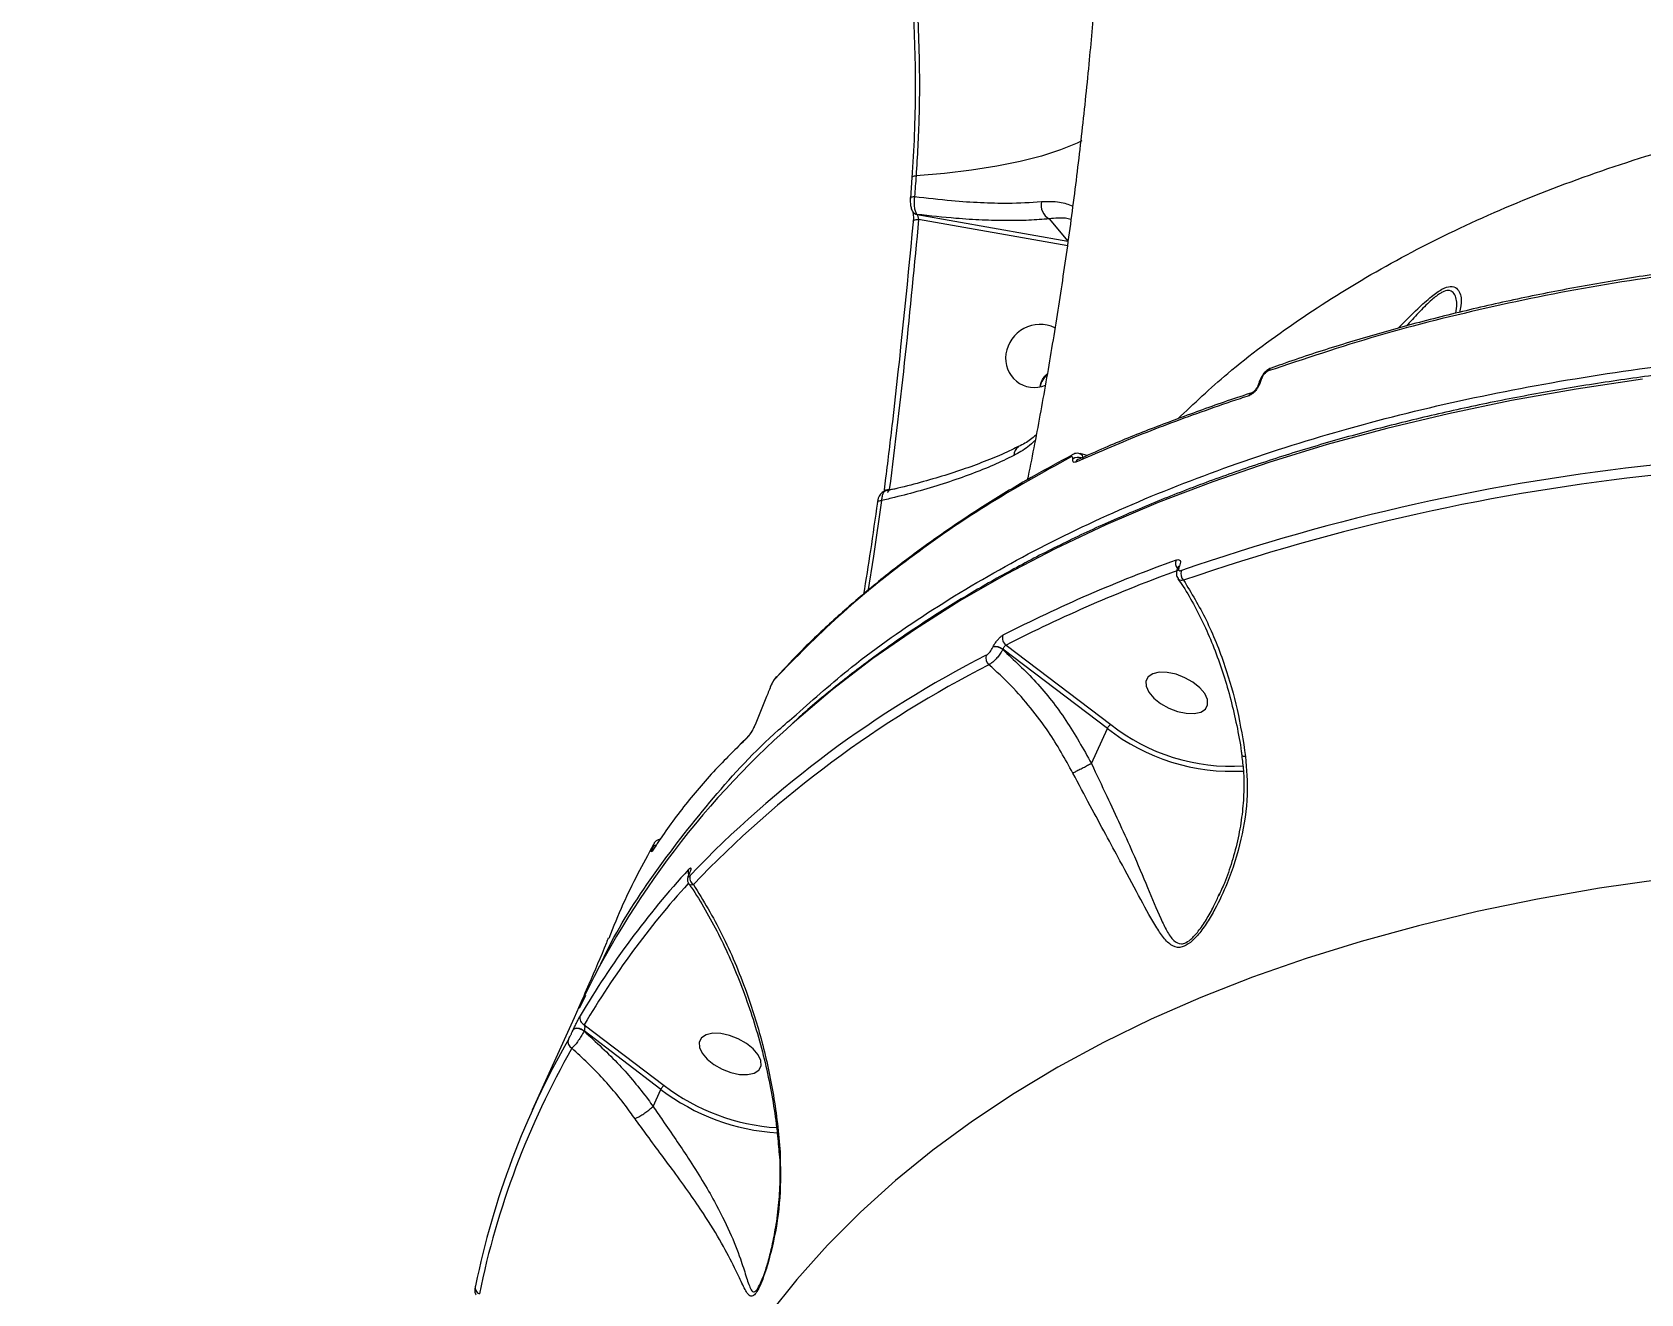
# Model space of a CAD drawing. Header units: millimetres. Extents: x -6523 to 7556, y -5559 to 6101.
# Drawn here: x -1837.7 to -1619.8, y 2180.4 to 2351.4 of the extents above; entities that cross this region are included whole.
import ezdxf

# ---------------------------------------------------------------- set-up
doc = ezdxf.new("R2010")
doc.units = ezdxf.units.MM
for name, color, linetype in [('DIKOM_ОБЪЕКТ', 7, 'Continuous'), ('DIKOM_РАЗМЕР_ЗОНА', 7, 'Continuous'), ('DIKOM_РАЗМЕР_ОБЪЕКТА', 7, 'Continuous')]:
    doc.layers.add(name, color=color, linetype=linetype)
doc.styles.add('style1', font='arial.ttf', dxfattribs={"width": 0.8})
doc.dimstyles.new('1-50', dxfattribs={"dimtxt": 300, "dimasz": 200, "dimexe": 100, "dimexo": 0, "dimgap": 100, "dimtad": 1, "dimtxsty": 'style1', "dimcen": 200, "dimclrd": 7, "dimclre": 7, "dimclrt": 7, "dimadec": 1, "dimazin": 2, "dimtfac": 1, "dimtmove": 0, "dimatfit": 2, "dimfxl": 0, "dimlwd": 25, "dimlwe": 18, "dimarcsym": 0})

# ---------------------------------------------------------------- blocks, each defined once
blk = doc.blocks.new('*D10')
at = {"layer": 'Defpoints', "color": 0, "transparency": 16777216}
for p in [(-1823.23, 4314.24), (3842.01, -3170.82), (6537.88, -3170.82)]:
    blk.add_point(p, dxfattribs=at)
at = {"layer": 'DIKOM_РАЗМЕР_ОБЪЕКТА', "color": 7, "lineweight": 18, "transparency": 16777216}
for p, q in [((-1823.23, 4314.24), (6637.88, 4314.24)), ((3842.01, -3170.82), (6637.88, -3170.82))]:
    blk.add_line(p, q, dxfattribs=at)
at = {"layer": 'DIKOM_РАЗМЕР_ОБЪЕКТА', "color": 7, "lineweight": 25, "transparency": 16777216}
blk.add_line((6537.88, 3914.24), (6537.88, -2770.82), dxfattribs=at)
at = {"layer": 'DIKOM_РАЗМЕР_ОБЪЕКТА', "color": 7, "transparency": 16777216}
for points in [[(6471.22, 3914.24), (6604.55, 3914.24), (6537.88, 4314.24)], [(6471.22, -2770.82), (6604.55, -2770.82), (6537.88, -3170.82)]]:
    blk.add_solid(points, dxfattribs=at)
at = {"layer": 'DIKOM_РАЗМЕР_ОБЪЕКТА', "color": 7, "transparency": 16777216, "insert": (6304.71, 207.11), "char_height": 300, "attachment_point": 5, "rotation": 90, "style": 'style1'}
blk.add_mtext('7500', dxfattribs=at)
blk = doc.blocks.new('*D13')
at = {"layer": 'Defpoints', "color": 0, "transparency": 16777216}
for p in [(-2358.18, 6101.03), (4341.71, -4605.15), (7455.88, -4605.15)]:
    blk.add_point(p, dxfattribs=at)
at = {"layer": 'DIKOM_РАЗМЕР_ЗОНА', "color": 7, "lineweight": 18, "transparency": 16777216}
for p, q in [((-2358.18, 6101.03), (7555.88, 6101.03)), ((4341.71, -4605.15), (7555.88, -4605.15))]:
    blk.add_line(p, q, dxfattribs=at)
at = {"layer": 'DIKOM_РАЗМЕР_ЗОНА', "color": 7, "lineweight": 25, "transparency": 16777216}
blk.add_line((7455.88, 5701.03), (7455.88, -4205.15), dxfattribs=at)
at = {"layer": 'DIKOM_РАЗМЕР_ЗОНА', "color": 7, "transparency": 16777216}
for points in [[(7389.22, 5701.03), (7522.55, 5701.03), (7455.88, 6101.03)], [(7389.22, -4205.15), (7522.55, -4205.15), (7455.88, -4605.15)]]:
    blk.add_solid(points, dxfattribs=at)
at = {"layer": 'DIKOM_РАЗМЕР_ЗОНА', "color": 7, "transparency": 16777216, "insert": (7222.71, 375.61), "char_height": 300, "attachment_point": 5, "rotation": 90, "style": 'style1'}
blk.add_mtext('10700', dxfattribs=at)

msp = doc.modelspace()

# ---------------------------------------------------------------- linework, layer by layer
at = {"layer": 'DIKOM_ОБЪЕКТ', "color": 7, "linetype": 'Continuous', "lineweight": 15}
for p, q in [((-1718.534, 2331.709), (-1718.747, 2328.925)), ((-1717.854, 2326.7), (-1717.848, 2326.692)), ((-1717.848, 2326.692), (-1697.416, 2323.088)), ((-1697.409, 2322.46), (-1717.634, 2326.027)), ((-1699.945, 2326.099), (-1697.416, 2323.088)), ((-1671.173, 2304.479), (-1671.478, 2303.669)), ((-1671.386, 2304.292), (-1671.39, 2304.281)), ((-1694.81, 2294.026), (-1695.767, 2294.312)), ((-1721.605, 2289.416), (-1720.69, 2289.555)), ((-1723.205, 2287.723), (-1723.207, 2287.71)), ((-1682.511, 2278.881), (-1682.539, 2278.819)), ((-1682.303, 2279.055), (-1682.331, 2278.993)), ((-1705.798, 2268.347), (-1691.609, 2257.589)), ((-1707.571, 2268.052), (-1707.552, 2268.095)), ((-1706.224, 2267.801), (-1706.244, 2267.758)), ((-1692.065, 2257.066), (-1706.224, 2267.801)), ((-1736.816, 2264.11), (-1736.875, 2264.049)), ((-1740.738, 2255.951), (-1741.83, 2254.886)), ((-1694.216, 2252.293), (-1692.065, 2257.066)), ((-1753.715, 2240.434), (-1753.643, 2240.568)), ((-1753.557, 2241.314), (-1753.52, 2241.393)), ((-1748.697, 2237.426), (-1748.733, 2237.346)), ((-1748.663, 2237.504), (-1748.7, 2237.422)), ((-1748.647, 2237.501), (-1748.683, 2237.42)), ((-1677.01, 2234.395), (-1676.883, 2234.676)), ((-1763.571, 2219.152), (-1762.71, 2220.934)), ((-1764.308, 2217.865), (-1769.958, 2205.329)), ((-1764.425, 2216.215), (-1764.413, 2216.241)), ((-1762.947, 2216.067), (-1762.958, 2216.041)), ((-1752.558, 2208.146), (-1762.947, 2216.067)), ((-1762.918, 2216.916), (-1752.101, 2208.669)), ((-1753.598, 2205.839), (-1752.558, 2208.146)), ((-1753.598, 2205.839), (-1753.602, 2205.834)), ((-1739.059, 2181.903), (-1738.999, 2182.054))]:
    msp.add_line(p, q, dxfattribs=at)
at = {"layer": 'DIKOM_ОБЪЕКТ', "color": 7, "linetype": 'Continuous', "lineweight": 15, "flags": 128}
for points in [[(-1695.527, 2336.66), (-1696.174, 2336.354), (-1698.428, 2335.445), (-1701.006, 2334.618), (-1703.888, 2333.879), (-1707.052, 2333.235), (-1710.474, 2332.691), (-1714.125, 2332.25), (-1717.979, 2331.917)], [(-1717.979, 2331.917), (-1718.123, 2331.902), (-1718.251, 2331.88), (-1718.358, 2331.851), (-1718.441, 2331.815), (-1718.499, 2331.775), (-1718.53, 2331.73), (-1718.534, 2331.709)], [(-1717.979, 2331.917), (-1718.005, 2331.569), (-1718.032, 2331.221), (-1718.058, 2330.872), (-1718.084, 2330.524), (-1718.111, 2330.177), (-1718.138, 2329.829), (-1718.165, 2329.481), (-1718.192, 2329.133)], [(-1718.747, 2328.924), (-1718.743, 2328.946), (-1718.712, 2328.991), (-1718.654, 2329.032), (-1718.57, 2329.067), (-1718.463, 2329.096), (-1718.336, 2329.119), (-1718.192, 2329.133)], [(-1718.357, 2325.797), (-1718.348, 2325.827), (-1718.303, 2325.882), (-1718.223, 2325.93), (-1718.112, 2325.97), (-1717.973, 2326.001), (-1717.812, 2326.02), (-1717.634, 2326.027)], [(-1718.329, 2325.706), (-1718.357, 2325.767), (-1718.357, 2325.797)], [(-1619.584, 2304.374), (-1628.561, 2303.034), (-1637.329, 2301.476), (-1645.881, 2299.703), (-1654.211, 2297.716), (-1662.311, 2295.516), (-1670.175, 2293.105), (-1677.795, 2290.486), (-1685.166, 2287.66), (-1692.281, 2284.63), (-1699.134, 2281.398), (-1705.719, 2277.967), (-1712.031, 2274.341), (-1718.065, 2270.521), (-1723.815, 2266.512), (-1729.277, 2262.317), (-1734.446, 2257.938), (-1734.879, 2257.551)], [(-1704.074, 2295.227), (-1704.074, 2295.227), (-1704.112, 2295.206)], [(-1722.66, 2287.936), (-1723.755, 2280.38), (-1724.496, 2275.593)], [(-1723.215, 2287.719), (-1723.211, 2287.737), (-1723.18, 2287.789), (-1723.121, 2287.835), (-1723.037, 2287.873), (-1722.93, 2287.903), (-1722.803, 2287.925), (-1722.66, 2287.936)], [(-1722.324, 2289.219), (-1722.315, 2289.246), (-1722.27, 2289.298), (-1722.191, 2289.342), (-1722.08, 2289.377), (-1721.942, 2289.402), (-1721.782, 2289.414), (-1721.605, 2289.416)], [(-1679.552, 2262.568), (-1680.477, 2263.308), (-1681.579, 2263.931), (-1682.77, 2264.388), (-1683.952, 2264.641), (-1685.03, 2264.67), (-1685.917, 2264.473), (-1686.541, 2264.065), (-1686.852, 2263.479), (-1686.823, 2262.763), (-1686.458, 2261.975), (-1685.786, 2261.179), (-1684.861, 2260.439), (-1683.759, 2259.816), (-1682.568, 2259.359), (-1681.386, 2259.105), (-1680.308, 2259.077), (-1679.421, 2259.274), (-1678.797, 2259.682), (-1678.486, 2260.268), (-1678.515, 2260.984), (-1678.88, 2261.772), (-1679.552, 2262.568)], [(-1739.783, 2257.531), (-1739.823, 2257.475), (-1739.839, 2257.441)], [(-1616.803, 2236.649), (-1625.409, 2235.395), (-1633.806, 2233.922), (-1641.987, 2232.232), (-1649.944, 2230.327), (-1657.67, 2228.209), (-1665.157, 2225.879), (-1672.399, 2223.339), (-1679.389, 2220.593), (-1686.121, 2217.642), (-1692.587, 2214.49), (-1698.783, 2211.138), (-1704.702, 2207.591), (-1710.339, 2203.852), (-1715.689, 2199.924), (-1720.746, 2195.811), (-1725.506, 2191.516), (-1729.965, 2187.044), (-1734.118, 2182.398), (-1737.961, 2177.584), (-1741.492, 2172.605), (-1744.706, 2167.467), (-1747.6, 2162.173), (-1749.699, 2157.798)], [(-1748.732, 2237.348), (-1748.72, 2237.371), (-1748.683, 2237.42)], [(-1748.698, 2237.422), (-1748.684, 2237.451), (-1748.647, 2237.501)], [(-1762.958, 2216.041), (-1763.154, 2216.17), (-1763.371, 2216.276), (-1763.597, 2216.353), (-1763.819, 2216.396), (-1764.024, 2216.403), (-1764.2, 2216.374), (-1764.336, 2216.31), (-1764.425, 2216.215)], [(-1762.947, 2216.067), (-1763.142, 2216.196), (-1763.359, 2216.302), (-1763.586, 2216.378), (-1763.808, 2216.422), (-1764.013, 2216.429), (-1764.188, 2216.4), (-1764.324, 2216.336), (-1764.413, 2216.241)], [(-1740.046, 2213.648), (-1740.97, 2214.388), (-1742.072, 2215.011), (-1743.263, 2215.468), (-1744.445, 2215.722), (-1745.524, 2215.751), (-1746.411, 2215.553), (-1747.035, 2215.145), (-1747.345, 2214.559), (-1747.316, 2213.843), (-1746.951, 2213.056), (-1746.279, 2212.259), (-1745.354, 2211.52), (-1744.252, 2210.896), (-1743.062, 2210.439), (-1741.879, 2210.186), (-1740.801, 2210.157), (-1739.914, 2210.354), (-1739.29, 2210.763), (-1738.98, 2211.348), (-1739.008, 2212.064), (-1739.373, 2212.852), (-1740.046, 2213.648)]]:
    msp.add_lwpolyline(points, dxfattribs=at)
at = {"layer": 'DIKOM_ОБЪЕКТ', "color": 7, "linetype": 'Continuous', "lineweight": 15}
for centre, radius, start, end in [((-1698.86, 2328.005), 2.193, 168.71628, 240.35571), ((-1717.703, 2327.557), 0.87, 217.38168, 259.98823), ((-1717.693, 2327.554), 0.876, 218.19237, 259.82557), ((-1701.189, 2307.118), 4.671, 64.40446, 171.61379), ((-1701.949, 2307.172), 3.912, 170.76943, 292.33801), ((-1669.655, 2305.274), 0.652, 109.84473, 160.69885), ((-1671.373, 2303.335), 0.351, 107.54879, 157.62043), ((-1671.067, 2304.143), 0.352, 107.53068, 154.93878), ((-1672.262, 2301.896), 0.674, 108.33459, 159.05618), ((-1703.357, 2294.046), 1.384, 123.04255, 180.50718), ((-1696.408, 2293.576), 0.685, 117.72255, 159.5324), ((-1696.026, 2292.623), 1.173, 66.68737, 127.92298), ((-1695.667, 2292.875), 0.727, 113.10218, 157.82291), ((-1587.241, 2004.25), 290.13, 96.0431, 109.07171), ((-1587.152, 2003.545), 289.479, 96.04286, 109.07194), ((-1612.895, 2086.894), 205.234, 109.89829, 117.04366), ((-1681.635, 2279.44), 1.194, 158.6605, 217.28659), ((-1612.699, 2085.972), 204.764, 109.89872, 117.04344), ((-1682.241, 2278.673), 0.332, 105.76598, 153.47703), ((-1682.213, 2278.736), 0.331, 105.78219, 154.44379), ((-1680.9, 2278.02), 1.221, 159.1201, 226.48396), ((-1705.124, 2269.287), 1.157, 159.7403, 234.30712), ((-1640.371, 2133.566), 149.792, 117.03958, 136.25542), ((-1707.39, 2266.586), 1.149, 159.67652, 231.258), ((-1707.182, 2266.668), 1.438, 49.28272, 105.7185), ((-1707.163, 2266.71), 1.439, 49.29056, 105.70085), ((-1640.166, 2132.568), 149.457, 117.03922, 136.25565), ((-1736.368, 2263.571), 0.725, 136.84321, 158.37103), ((-1656.108, 2168.384), 118.978, 131.45773, 155.42512), ((-1675.352, 2278.165), 26.223, 231.68834, 273.75136), ((-1740.13, 2255.442), 0.812, 133.28208, 155.84253), ((-1675.188, 2278.612), 27.369, 231.92741, 273.27783), ((-1753.165, 2240.696), 0.525, 94.93413, 146.28305), ((-1661.668, 2158.064), 118.198, 137.48719, 149.45545), ((-1747.967, 2237.595), 0.896, 157.54389, 204.32773), ((-1661.488, 2157.073), 117.767, 137.90041, 149.4595), ((-1747.621, 2236.793), 1.024, 160.28568, 239.67027), ((-1762.551, 2217.812), 0.968, 160.61806, 247.74454), ((-1666.738, 2158.801), 113.218, 150.28815, 168.40626), ((-1764.175, 2214.595), 0.952, 160.23338, 244.30612), ((-1666.475, 2157.746), 112.965, 150.28771, 168.40649), ((-1734.922, 2231.35), 29.145, 232.76275, 266.43507), ((-1734.988, 2231.198), 28.292, 232.77967, 266.27587), ((-1776.842, 2181.255), 0.858, 159.53242, 250.03429)]:
    msp.add_arc(centre, radius, start, end, dxfattribs=at)
for points, knots in [([(-1724.83, 2394.521), (-1724.573, 2393.876), (-1724.06, 2392.585), (-1723.226, 2389.873), (-1722.381, 2386.688), (-1721.545, 2383.075), (-1720.724, 2379.011), (-1719.944, 2374.527), (-1719.231, 2369.696), (-1718.611, 2364.574), (-1718.113, 2359.219), (-1717.751, 2353.704), (-1717.517, 2347.247), (-1717.509, 2339.874), (-1717.823, 2334.569), (-1717.979, 2331.917)], [0, 0, 0, 0, 0.0766085, 0.1532165, 0.2242325, 0.2954741, 0.3664893, 0.437487, 0.5087115, 0.5797104, 0.650699, 0.7219129, 0.7929017, 0.8964502, 1, 1, 1, 1]), ([(-1718.506, 2331.635), (-1718.382, 2333.588), (-1718.135, 2337.495), (-1718.025, 2343.427), (-1718.097, 2349.279), (-1718.341, 2354.989), (-1718.74, 2360.592), (-1719.282, 2366.012), (-1719.938, 2371.186), (-1720.684, 2376.05), (-1721.494, 2380.528), (-1722.34, 2384.586), (-1723.187, 2388.123), (-1723.909, 2390.803), (-1724.324, 2392.074), (-1724.482, 2392.557)], [0, 0, 0, 0, 0.083173, 0.1663485, 0.2450478, 0.3239997, 0.4027004, 0.4814656, 0.5604814, 0.6392458, 0.717973, 0.7969516, 0.8756786, 0.9528406, 1, 1, 1, 1]), ([(-1693.768, 2356.343), (-1694.011, 2353.443), (-1694.53, 2347.239), (-1695.512, 2337.903), (-1696.667, 2328.316), (-1697.969, 2318.903), (-1699.404, 2309.662), (-1700.983, 2300.625), (-1702.157, 2294.319), (-1702.839, 2291.085), (-1702.912, 2290.737)], [0, 0, 0, 0, 0.1258964, 0.2692618, 0.4124077, 0.5553371, 0.6980508, 0.8405582, 0.9828663, 1, 1, 1, 1]), ([(-1682.559, 2298.983), (-1680.344, 2301.069), (-1675.317, 2305.807), (-1666.309, 2312.45), (-1655.832, 2319.044), (-1644.338, 2325.015), (-1631.864, 2330.338), (-1618.417, 2334.968), (-1603.989, 2338.887), (-1588.59, 2342.039), (-1572.168, 2344.399), (-1554.945, 2345.905), (-1537.339, 2346.534), (-1519.532, 2346.334), (-1501.627, 2345.377), (-1483.125, 2343.652), (-1464.068, 2341.135), (-1444.51, 2337.823), (-1424.995, 2333.819), (-1405.598, 2329.174), (-1386.384, 2323.948), (-1366.926, 2318.037), (-1347.281, 2311.422), (-1327.495, 2304.164), (-1314.398, 2298.819), (-1307.852, 2296.147)], [0, 0, 0, 0, 0.03360896, 0.07630687, 0.11903698, 0.1617343, 0.20566384, 0.24962931, 0.29355865, 0.33907725, 0.38459582, 0.43076811, 0.47694052, 0.52030634, 0.56370632, 0.60707279, 0.65170286, 0.69636914, 0.74099972, 0.78358147, 0.82619395, 0.86877599, 0.91250626, 0.95626951, 1, 1, 1, 1]), ([(-1718.746, 2328.924), (-1718.747, 2328.914), (-1718.767, 2328.745), (-1718.762, 2328.561), (-1718.757, 2328.389)], [0, 0, 0, 0, 0.0619684, 1, 1, 1, 1]), ([(-1718.757, 2328.389), (-1718.757, 2328.374), (-1718.761, 2328.161), (-1718.69, 2327.724), (-1718.602, 2327.304), (-1718.42, 2327.082), (-1718.382, 2327.037)], [0, 0, 0, 0, 0.02828591, 0.40551865, 0.87758064, 1, 1, 1, 1]), ([(-1718.192, 2329.133), (-1718.215, 2328.955), (-1718.266, 2328.559), (-1718.259, 2328.02), (-1718.199, 2327.498), (-1718.086, 2327.054), (-1717.948, 2326.8), (-1717.865, 2326.712), (-1717.854, 2326.7)], [0, 0, 0, 0, 0.1805125, 0.4029275, 0.5309788, 0.7496341, 0.9664038, 1, 1, 1, 1]), ([(-1718.192, 2329.133), (-1716.494, 2328.933), (-1713.369, 2328.564), (-1709.184, 2328.296), (-1704.997, 2328.185), (-1702.478, 2328.343), (-1701.011, 2328.434)], [0, 0, 0, 0, 0.2580789, 0.4750067, 0.6940761, 1, 1, 1, 1]), ([(-1701.011, 2328.434), (-1700.152, 2328.464), (-1698.52, 2328.519), (-1697.326, 2328.065), (-1696.76, 2327.849)], [0, 0, 0, 0, 0.5260337, 1, 1, 1, 1]), ([(-1722.26, 2289.406), (-1722.193, 2289.944), (-1721.807, 2293.003), (-1720.336, 2305.101), (-1719.21, 2316.664), (-1718.329, 2325.706)], [0, 0, 0, 0, 0.044441, 0.2528696, 1, 1, 1, 1]), ([(-1717.634, 2326.027), (-1718.212, 2319.926), (-1719.368, 2307.72), (-1720.859, 2295.518), (-1721.605, 2289.416)], [0, 0, 0, 0, 0.4999186, 1, 1, 1, 1]), ([(-1718.439, 2327.1), (-1718.439, 2327.101), (-1718.44, 2327.104), (-1718.421, 2327.046), (-1718.393, 2326.924), (-1718.36, 2326.701), (-1718.338, 2326.385), (-1718.336, 2326.057), (-1718.354, 2325.869), (-1718.36, 2325.797)], [0, 0, 0, 0, 0.0465949, 0.1454081, 0.2700679, 0.4353793, 0.6346295, 0.8614534, 1, 1, 1, 1]), ([(-1718.402, 2327.039), (-1718.399, 2327.036), (-1718.396, 2327.032), (-1718.393, 2327.028), (-1718.393, 2327.027)], [0, 0, 0, 0, 0.7853055, 1, 1, 1, 1]), ([(-1699.945, 2326.099), (-1700.84, 2326.027), (-1702.63, 2325.884), (-1705.682, 2325.836), (-1708.995, 2325.92), (-1713.011, 2326.163), (-1716.077, 2326.503), (-1717.854, 2326.7)], [0, 0, 0, 0, 0.1825575, 0.3651181, 0.5530315, 0.740944, 1, 1, 1, 1]), ([(-1717.848, 2326.692), (-1717.841, 2326.679), (-1717.825, 2326.645), (-1717.786, 2326.541), (-1717.734, 2326.384), (-1717.68, 2326.203), (-1717.65, 2326.087), (-1717.634, 2326.027)], [0, 0, 0, 0, 0.1278101, 0.3309367, 0.5438927, 0.7682727, 1, 1, 1, 1]), ([(-1697.013, 2326.019), (-1697.241, 2326.081), (-1698.041, 2326.299), (-1699.151, 2326.182), (-1699.945, 2326.099)], [0, 0, 0, 0, 0.28527768, 1, 1, 1, 1]), ([(-1606.386, 2319.775), (-1612.121, 2319.032), (-1623.591, 2317.548), (-1639.918, 2314.315), (-1655.62, 2310.403), (-1665.387, 2307.127), (-1670.271, 2305.49)], [0, 0, 0, 0, 0.2484768, 0.4969532, 0.7484766, 1, 1, 1, 1]), ([(-1606.577, 2320.088), (-1608.754, 2319.829), (-1613.84, 2319.226), (-1621.626, 2318.047), (-1629.952, 2316.592), (-1638.065, 2314.94), (-1645.966, 2313.097), (-1653.67, 2311.067), (-1661.162, 2308.828), (-1666.563, 2307.09), (-1669.394, 2306.041), (-1669.867, 2305.866)], [0, 0, 0, 0, 0.094345, 0.220453, 0.3464745, 0.4721661, 0.5974952, 0.7228691, 0.8486553, 0.9747023, 1, 1, 1, 1]), ([(-1652.7, 2311.279), (-1652.569, 2311.409), (-1651.667, 2312.306), (-1650.154, 2313.813), (-1648.279, 2315.541), (-1646.723, 2316.665), (-1645.486, 2317.079), (-1644.705, 2316.761), (-1644.285, 2316.05), (-1644.047, 2314.955), (-1644.244, 2314.022), (-1644.369, 2313.43)], [0, 0, 0, 0, 0.0248487, 0.1710143, 0.2919784, 0.3882092, 0.4851868, 0.5971256, 0.7033412, 0.8119209, 1, 1, 1, 1]), ([(-1644.87, 2313.314), (-1644.795, 2313.754), (-1644.664, 2314.519), (-1644.835, 2315.465), (-1645.163, 2316.172), (-1645.776, 2316.494), (-1646.474, 2316.295), (-1647.212, 2315.891), (-1648.236, 2315.092), (-1649.745, 2313.578), (-1650.888, 2312.333), (-1651.512, 2311.65), (-1651.581, 2311.575)], [0, 0, 0, 0, 0.1552055, 0.2693867, 0.3854121, 0.5043414, 0.587027, 0.6081482, 0.7119808, 0.8446424, 0.982867, 1, 1, 1, 1]), ([(-1262.449, 2229.517), (-1264.255, 2230.415), (-1269.491, 2233.019), (-1278.223, 2237.223), (-1288.665, 2242.078), (-1299.178, 2246.784), (-1309.753, 2251.338), (-1320.381, 2255.738), (-1331.056, 2259.98), (-1341.768, 2264.06), (-1352.509, 2267.976), (-1363.273, 2271.725), (-1374.05, 2275.304), (-1384.833, 2278.71), (-1395.613, 2281.94), (-1406.382, 2284.993), (-1417.133, 2287.866), (-1427.857, 2290.556), (-1438.546, 2293.063), (-1449.192, 2295.383), (-1459.788, 2297.514), (-1470.324, 2299.457), (-1480.794, 2301.209), (-1491.189, 2302.768), (-1501.502, 2304.133), (-1511.725, 2305.304), (-1521.85, 2306.28), (-1531.869, 2307.059), (-1541.776, 2307.641), (-1551.562, 2308.026), (-1561.221, 2308.213), (-1570.745, 2308.203), (-1580.127, 2307.994), (-1589.36, 2307.588), (-1598.436, 2306.984), (-1607.35, 2306.183), (-1616.095, 2305.185), (-1624.663, 2303.992), (-1633.048, 2302.603), (-1641.245, 2301.021), (-1649.247, 2299.245), (-1657.047, 2297.278), (-1664.64, 2295.121), (-1672.021, 2292.775), (-1679.183, 2290.242), (-1686.121, 2287.524), (-1692.83, 2284.623), (-1699.304, 2281.541), (-1705.539, 2278.281), (-1711.53, 2274.844), (-1717.271, 2271.234), (-1722.764, 2267.456), (-1727.982, 2263.499), (-1731.954, 2260.27), (-1734.093, 2258.305), (-1734.674, 2257.771)], [0, 0, 0, 0, 0.0101398, 0.0294041, 0.0486687, 0.0679335, 0.0871981, 0.1064628, 0.1257275, 0.1449922, 0.1642572, 0.1835222, 0.2027874, 0.2220526, 0.2413182, 0.260584, 0.2798499, 0.2991162, 0.3183828, 0.3376497, 0.3569168, 0.3761843, 0.3954523, 0.4147208, 0.4339895, 0.4532589, 0.4725287, 0.4917991, 0.5110699, 0.5303412, 0.5496132, 0.5688857, 0.5881587, 0.6074323, 0.6267065, 0.6459811, 0.6652562, 0.6845316, 0.7038075, 0.7230834, 0.7423596, 0.7616356, 0.7809112, 0.8001862, 0.8194604, 0.8387332, 0.8580046, 0.8772739, 0.8965405, 0.9158044, 0.9350645, 0.9543207, 0.9735721, 0.9928187, 1, 1, 1, 1]), ([(-1734.203, 2258.922), (-1731.756, 2261.1), (-1726.075, 2266.156), (-1715.83, 2273.278), (-1703.742, 2280.406), (-1690.584, 2286.789), (-1676.467, 2292.428), (-1661.443, 2297.288), (-1645.554, 2301.348), (-1628.808, 2304.586), (-1611.25, 2307.011), (-1592.942, 2308.624), (-1573.971, 2309.418), (-1554.423, 2309.389), (-1534.354, 2308.529), (-1513.789, 2306.822), (-1492.771, 2304.289), (-1471.369, 2300.945), (-1449.684, 2296.806), (-1427.816, 2291.891), (-1406.856, 2286.47), (-1386.845, 2280.669), (-1367.807, 2274.605), (-1348.759, 2267.993), (-1329.785, 2260.863), (-1311.056, 2253.283), (-1292.619, 2245.27), (-1276.37, 2237.758), (-1266.309, 2232.793), (-1262.21, 2230.77)], [0, 0, 0, 0, 0.0297851, 0.0691491, 0.1086373, 0.1481887, 0.1877399, 0.2272281, 0.2665922, 0.3059565, 0.3454449, 0.3849966, 0.4245483, 0.4640367, 0.503401, 0.5427654, 0.5822539, 0.6218055, 0.6613571, 0.7008456, 0.7402099, 0.7740607, 0.8080915, 0.8421623, 0.8762331, 0.9102638, 0.9436515, 0.9770394, 1, 1, 1, 1]), ([(-1669.885, 2305.872), (-1669.997, 2305.829), (-1670.304, 2305.711), (-1670.746, 2305.325), (-1671.17, 2304.805), (-1671.305, 2304.437), (-1671.362, 2304.283)], [0, 0, 0, 0, 0.1696853, 0.4650432, 0.7761535, 1, 1, 1, 1]), ([(-1670.271, 2305.49), (-1670.319, 2305.469), (-1670.433, 2305.42), (-1670.636, 2305.268), (-1670.855, 2305.038), (-1671.051, 2304.758), (-1671.132, 2304.572), (-1671.173, 2304.479)], [0, 0, 0, 0, 0.1487611, 0.3487422, 0.5573157, 0.7790637, 1, 1, 1, 1]), ([(-1701.19, 2303.415), (-1701.157, 2303.544), (-1701.005, 2304.143), (-1700.635, 2304.737), (-1700.237, 2305.056), (-1700.231, 2305.06)], [0, 0, 0, 0, 0.2138736, 0.9899154, 1, 1, 1, 1]), ([(-1700.243, 2304.992), (-1700.514, 2304.698), (-1700.946, 2304.226), (-1701.114, 2303.636), (-1701.177, 2303.415)], [0, 0, 0, 0, 0.62571083, 1, 1, 1, 1]), ([(-1671.478, 2303.669), (-1671.538, 2303.535), (-1671.657, 2303.265), (-1671.945, 2302.857), (-1672.273, 2302.512), (-1672.604, 2302.257), (-1672.798, 2302.176), (-1672.892, 2302.137)], [0, 0, 0, 0, 0.2063978, 0.4133431, 0.6142189, 0.8134715, 1, 1, 1, 1]), ([(-1671.699, 2303.468), (-1671.702, 2303.459), (-1671.719, 2303.406), (-1671.797, 2303.249), (-1671.935, 2303.034), (-1672.11, 2302.822), (-1672.28, 2302.663), (-1672.413, 2302.566), (-1672.487, 2302.532), (-1672.478, 2302.534), (-1672.476, 2302.535)], [0, 0, 0, 0, 0.03027446, 0.18363759, 0.34463642, 0.5079656, 0.67037192, 0.80406776, 0.94762008, 1, 1, 1, 1]), ([(-1671.39, 2304.281), (-1671.461, 2304.092), (-1671.563, 2303.821), (-1671.666, 2303.553), (-1671.697, 2303.472)], [0, 0, 0, 0, 0.7000403, 1, 1, 1, 1]), ([(-1672.892, 2302.137), (-1673.294, 2302.004), (-1675.303, 2301.341), (-1680.392, 2299.589), (-1687.94, 2296.779), (-1693.539, 2294.36), (-1696.34, 2293.15)], [0, 0, 0, 0, 0.0480616, 0.2403222, 0.6198799, 1, 1, 1, 1]), ([(-1672.483, 2302.531), (-1672.596, 2302.495), (-1675.048, 2301.722), (-1679.621, 2300.104), (-1686.159, 2297.667), (-1691.603, 2295.471), (-1694.769, 2294.052), (-1695.943, 2293.525)], [0, 0, 0, 0, 0.0133075, 0.2876857, 0.5627955, 0.8377786, 1, 1, 1, 1]), ([(-1701.734, 2296.791), (-1702.224, 2296.396), (-1702.982, 2295.782), (-1703.803, 2295.397), (-1704.094, 2295.26)], [0, 0, 0, 0, 0.645031, 1, 1, 1, 1]), ([(-1704.135, 2295.248), (-1704.649, 2294.992), (-1705.967, 2294.337), (-1708.368, 2293.334), (-1711.296, 2292.241), (-1714.455, 2291.208), (-1717.824, 2290.253), (-1720.425, 2289.583), (-1721.939, 2289.263), (-1722.222, 2289.203)], [0, 0, 0, 0, 0.1075189, 0.2755971, 0.4453692, 0.6164011, 0.788224, 0.9603733, 1, 1, 1, 1]), ([(-1701.873, 2296.063), (-1702.193, 2295.768), (-1703.081, 2294.95), (-1704.094, 2294.391), (-1704.741, 2294.034)], [0, 0, 0, 0, 0.36038601, 1, 1, 1, 1]), ([(-1697.05, 2293.815), (-1700.896, 2291.681), (-1708.588, 2287.413), (-1719.003, 2280.183), (-1728.64, 2272.403), (-1734.242, 2266.693), (-1737.042, 2263.838)], [0, 0, 0, 0, 0.2486157, 0.4972319, 0.7486159, 1, 1, 1, 1]), ([(-1696.867, 2294.083), (-1698.592, 2293.159), (-1702.378, 2291.129), (-1707.928, 2287.784), (-1713.566, 2284.098), (-1718.928, 2280.244), (-1724.027, 2276.231), (-1728.858, 2272.048), (-1733.143, 2268.017), (-1735.69, 2265.308), (-1736.816, 2264.11)], [0, 0, 0, 0, 0.1100391, 0.2415433, 0.3728807, 0.5038094, 0.6343763, 0.7650707, 0.8961711, 1, 1, 1, 1]), ([(-1704.741, 2294.034), (-1705.642, 2293.598), (-1707.444, 2292.727), (-1710.508, 2291.495), (-1713.826, 2290.328), (-1717.308, 2289.275), (-1720.283, 2288.489), (-1722.067, 2288.074), (-1722.66, 2287.936)], [0, 0, 0, 0, 0.1827953, 0.3655934, 0.5537479, 0.7419025, 0.9141911, 1, 1, 1, 1]), ([(-1696.747, 2293.548), (-1696.743, 2293.593), (-1696.732, 2293.709), (-1696.776, 2293.828), (-1696.881, 2293.882), (-1696.993, 2293.838), (-1697.05, 2293.815)], [0, 0, 0, 0, 0.1835362, 0.462634, 0.7309788, 1, 1, 1, 1]), ([(-1696.34, 2293.15), (-1696.422, 2293.124), (-1696.586, 2293.073), (-1696.728, 2293.179), (-1696.768, 2293.36), (-1696.752, 2293.506), (-1696.747, 2293.548)], [0, 0, 0, 0, 0.2927275, 0.5849382, 0.8819648, 1, 1, 1, 1]), ([(-1695.777, 2294.28), (-1695.886, 2294.307), (-1696.115, 2294.364), (-1696.451, 2294.31), (-1696.642, 2294.216), (-1696.73, 2294.173)], [0, 0, 0, 0, 0.3302293, 0.6909878, 1, 1, 1, 1]), ([(-1695.782, 2294.267), (-1695.714, 2294.246), (-1695.546, 2294.195), (-1695.42, 2293.937), (-1695.392, 2293.696), (-1695.381, 2293.608)], [0, 0, 0, 0, 0.3008839, 0.7443334, 1, 1, 1, 1]), ([(-1722.193, 2289.169), (-1722.226, 2289.167), (-1722.373, 2289.155), (-1722.597, 2289.016), (-1722.834, 2288.798), (-1723.011, 2288.509), (-1723.139, 2288.173), (-1723.183, 2287.874), (-1723.205, 2287.723)], [0, 0, 0, 0, 0.0491954, 0.2196579, 0.3800306, 0.5476086, 0.7694767, 1, 1, 1, 1]), ([(-1722.209, 2289.154), (-1722.258, 2289.14), (-1722.35, 2289.113), (-1722.482, 2288.888), (-1722.605, 2288.526), (-1722.641, 2288.133), (-1722.66, 2287.936)], [0, 0, 0, 0, 0.208942, 0.3940072, 0.69505, 1, 1, 1, 1]), ([(-1721.605, 2289.416), (-1721.632, 2289.36), (-1721.687, 2289.251), (-1721.773, 2289.129), (-1721.841, 2289.059), (-1721.869, 2289.059), (-1721.878, 2289.058)], [0, 0, 0, 0, 0.298639, 0.5877916, 0.8622403, 1, 1, 1, 1]), ([(-1723.216, 2287.718), (-1723.523, 2285.532), (-1724.11, 2281.351), (-1724.783, 2277.21), (-1725.104, 2275.234)], [0, 0, 0, 0, 0.5228178, 1, 1, 1, 1]), ([(-1682.747, 2279.874), (-1682.664, 2279.898), (-1682.48, 2279.95), (-1682.276, 2279.891), (-1682.164, 2279.71), (-1682.162, 2279.426), (-1682.256, 2279.178), (-1682.303, 2279.055)], [0, 0, 0, 0, 0.1742058, 0.3895897, 0.5957884, 0.7978803, 1, 1, 1, 1]), ([(-1682.532, 2278.819), (-1682.551, 2278.781), (-1682.664, 2278.557), (-1682.737, 2278.17), (-1682.701, 2277.69), (-1682.554, 2277.462), (-1682.496, 2277.372)], [0, 0, 0, 0, 0.0815477, 0.4818093, 0.7950897, 1, 1, 1, 1]), ([(-1682.52, 2277.335), (-1682.277, 2276.987), (-1681.468, 2275.826), (-1680.211, 2273.607), (-1678.761, 2270.708), (-1677.458, 2267.603), (-1676.311, 2264.346), (-1675.327, 2260.965), (-1674.536, 2257.485), (-1674.048, 2254.937), (-1673.881, 2253.542), (-1673.858, 2253.352)], [0, 0, 0, 0, 0.0567388, 0.1889327, 0.3214278, 0.4542258, 0.5870256, 0.7183211, 0.8491156, 0.9794847, 1, 1, 1, 1]), ([(-1682.465, 2279.007), (-1682.465, 2279.009), (-1682.464, 2279.017), (-1682.475, 2278.965), (-1682.502, 2278.904), (-1682.514, 2278.879)], [0, 0, 0, 0, 0.1875716, 0.6678049, 1, 1, 1, 1]), ([(-1681.741, 2277.134), (-1681.86, 2277.124), (-1682.127, 2277.101), (-1682.388, 2277.186), (-1682.46, 2277.323), (-1682.48, 2277.362)], [0, 0, 0, 0, 0.3655206, 0.8185532, 1, 1, 1, 1]), ([(-1682.331, 2278.993), (-1682.363, 2278.911), (-1682.425, 2278.748), (-1682.424, 2278.561), (-1682.349, 2278.444), (-1682.216, 2278.407), (-1682.095, 2278.44), (-1682.041, 2278.455)], [0, 0, 0, 0, 0.2039774, 0.4079983, 0.6135207, 0.8265145, 1, 1, 1, 1]), ([(-1681.741, 2277.134), (-1680.691, 2275.399), (-1678.56, 2271.88), (-1676.179, 2265.865), (-1674.367, 2259.619), (-1673.69, 2255.396), (-1673.347, 2253.261)], [0, 0, 0, 0, 0.2625648, 0.5326655, 0.76365, 1, 1, 1, 1]), ([(-1707.552, 2268.095), (-1707.509, 2268.183), (-1707.401, 2268.406), (-1707.155, 2268.786), (-1706.837, 2269.178), (-1706.502, 2269.507), (-1706.306, 2269.627), (-1706.209, 2269.687)], [0, 0, 0, 0, 0.1407732, 0.3552953, 0.5700426, 0.7849571, 1, 1, 1, 1]), ([(-1705.798, 2268.347), (-1705.829, 2268.325), (-1705.889, 2268.282), (-1705.994, 2268.168), (-1706.095, 2268.033), (-1706.174, 2267.905), (-1706.21, 2267.83), (-1706.224, 2267.801)], [0, 0, 0, 0, 0.2150451, 0.4299795, 0.6447945, 0.859235, 1, 1, 1, 1]), ([(-1708.468, 2266.985), (-1708.403, 2267.025), (-1708.274, 2267.106), (-1708.05, 2267.326), (-1707.838, 2267.588), (-1707.673, 2267.843), (-1707.6, 2267.993), (-1707.571, 2268.052)], [0, 0, 0, 0, 0.21426353, 0.42848152, 0.64289855, 0.85775679, 1, 1, 1, 1]), ([(-1706.244, 2267.758), (-1706.305, 2267.642), (-1706.46, 2267.351), (-1706.808, 2266.857), (-1707.251, 2266.348), (-1707.712, 2265.923), (-1707.977, 2265.767), (-1708.109, 2265.689)], [0, 0, 0, 0, 0.1423853, 0.3572847, 0.5716762, 0.7857529, 1, 1, 1, 1]), ([(-1706.244, 2267.758), (-1704.715, 2266.331), (-1701.619, 2263.442), (-1697.527, 2258.214), (-1695.327, 2254.279), (-1694.216, 2252.293)], [0, 0, 0, 0, 0.3257275, 0.6596805, 1, 1, 1, 1]), ([(-1736.897, 2264.057), (-1736.942, 2264.01), (-1737.082, 2263.864), (-1737.285, 2263.56), (-1737.523, 2263.142), (-1737.677, 2262.821), (-1737.738, 2262.657), (-1737.752, 2262.617)], [0, 0, 0, 0, 0.13992294, 0.43633843, 0.67307528, 0.92030033, 1, 1, 1, 1]), ([(-1696.74, 2251.008), (-1697.793, 2252.907), (-1699.508, 2256.001), (-1702.434, 2259.878), (-1705.115, 2262.955), (-1707.099, 2264.767), (-1708.109, 2265.689)], [0, 0, 0, 0, 0.3422166, 0.5572691, 0.774604, 1, 1, 1, 1]), ([(-1737.686, 2262.742), (-1737.893, 2262.218), (-1738.583, 2260.471), (-1739.289, 2258.742), (-1739.783, 2257.531)], [0, 0, 0, 0, 0.2996405, 1, 1, 1, 1]), ([(-1737.042, 2263.838), (-1737.049, 2263.831), (-1737.096, 2263.78), (-1737.189, 2263.662), (-1737.328, 2263.454), (-1737.463, 2263.221), (-1737.59, 2262.97), (-1737.654, 2262.818), (-1737.686, 2262.742)], [0, 0, 0, 0, 0.03541902, 0.25740472, 0.44825112, 0.62813906, 0.81442504, 1, 1, 1, 1]), ([(-1760.832, 2224.824), (-1760.431, 2225.674), (-1758.29, 2230.209), (-1753.245, 2237.887), (-1745.577, 2247.725), (-1739.171, 2254.726), (-1735.014, 2258.237), (-1734.203, 2258.922)], [0, 0, 0, 0, 0.0664005, 0.3544944, 0.6425889, 0.9302239, 1, 1, 1, 1]), ([(-1739.783, 2257.531), (-1739.832, 2257.418), (-1739.931, 2257.191), (-1740.128, 2256.816), (-1740.338, 2256.463), (-1740.553, 2256.145), (-1740.736, 2255.911), (-1740.832, 2255.814), (-1740.871, 2255.774)], [0, 0, 0, 0, 0.1643426, 0.3291484, 0.4897636, 0.6616105, 0.8613752, 1, 1, 1, 1]), ([(-1739.84, 2257.441), (-1739.842, 2257.436), (-1739.872, 2257.356), (-1739.974, 2257.138), (-1740.137, 2256.827), (-1740.316, 2256.527), (-1740.49, 2256.268), (-1740.634, 2256.086), (-1740.671, 2256.049), (-1740.687, 2256.033)], [0, 0, 0, 0, 0.010662, 0.172594, 0.3281123, 0.4847397, 0.6545967, 0.8468274, 1, 1, 1, 1]), ([(-1691.609, 2257.589), (-1691.619, 2257.584), (-1691.64, 2257.573), (-1691.697, 2257.536), (-1691.784, 2257.464), (-1691.895, 2257.342), (-1691.996, 2257.202), (-1692.042, 2257.111), (-1692.065, 2257.066)], [0, 0, 0, 0, 0.0701542, 0.1414288, 0.3560422, 0.5707687, 0.7854261, 1, 1, 1, 1]), ([(-1740.871, 2255.774), (-1741.085, 2255.573), (-1741.482, 2255.199), (-1741.858, 2254.819), (-1742.032, 2254.643)], [0, 0, 0, 0, 0.5385281, 1, 1, 1, 1]), ([(-1742.032, 2254.643), (-1742.681, 2254.003), (-1744.982, 2251.733), (-1748.522, 2247.715), (-1751.658, 2243.588), (-1753.262, 2241.129), (-1753.715, 2240.434)], [0, 0, 0, 0, 0.1408665, 0.4997161, 0.8585641, 1, 1, 1, 1]), ([(-1673.347, 2253.261), (-1673.219, 2251.53), (-1672.941, 2247.76), (-1673.848, 2241.94), (-1675.466, 2236.745), (-1677.187, 2233.049), (-1678.531, 2230.756), (-1679.646, 2229.199), (-1680.823, 2227.973), (-1681.7, 2227.479), (-1682.613, 2227.316), (-1683.561, 2227.674), (-1684.61, 2228.848), (-1686.002, 2231.004), (-1687.802, 2234.358), (-1690.039, 2238.55), (-1692.282, 2242.69), (-1694.459, 2246.665), (-1695.959, 2249.522), (-1696.74, 2251.008)], [0, 0, 0, 0, 0.0790201, 0.1721802, 0.2680582, 0.3287296, 0.3610585, 0.3938994, 0.4223321, 0.4513195, 0.459943, 0.498992, 0.5446052, 0.5914353, 0.6876192, 0.7865795, 0.8546767, 0.9244451, 1, 1, 1, 1]), ([(-1673.873, 2253.347), (-1673.785, 2252.686), (-1673.569, 2251.063), (-1673.556, 2248.405), (-1673.784, 2245.359), (-1674.322, 2242.194), (-1675.136, 2239.081), (-1676.031, 2236.444), (-1676.722, 2234.954), (-1676.986, 2234.384)], [0, 0, 0, 0, 0.1019448, 0.2502834, 0.4070586, 0.5712975, 0.7435665, 0.9018938, 1, 1, 1, 1]), ([(-1673.347, 2253.261), (-1673.397, 2253.262), (-1673.542, 2253.264), (-1673.742, 2253.287), (-1673.872, 2253.319), (-1673.841, 2253.352), (-1673.84, 2253.354)], [0, 0, 0, 0, 0.1694751, 0.4923033, 0.9751325, 1, 1, 1, 1]), ([(-1694.22, 2252.289), (-1694.388, 2252.199), (-1694.724, 2252.021), (-1695.331, 2251.707), (-1695.93, 2251.403), (-1696.38, 2251.181), (-1696.629, 2251.06), (-1696.717, 2251.019), (-1696.74, 2251.008)], [0, 0, 0, 0, 0.212701, 0.4253934, 0.6380952, 0.8507952, 0.9619069, 1, 1, 1, 1]), ([(-1694.216, 2252.293), (-1694.217, 2252.292), (-1694.218, 2252.29), (-1694.219, 2252.289), (-1694.22, 2252.289)], [0, 0, 0, 0, 0.6202041, 1, 1, 1, 1]), ([(-1694.22, 2252.289), (-1694.22, 2252.288), (-1693.528, 2250.813), (-1692.194, 2247.977), (-1690.323, 2243.975), (-1688.423, 2239.787), (-1686.595, 2235.419), (-1685.126, 2231.935), (-1684.03, 2229.568), (-1683.178, 2228.3), (-1682.366, 2227.829), (-1681.628, 2227.926), (-1681.187, 2228.148), (-1680.501, 2228.693), (-1679.672, 2229.61), (-1678.642, 2231.146), (-1677.708, 2232.774), (-1677.224, 2233.897), (-1677.01, 2234.395)], [0, 0, 0, 0, 0.0000471, 0.1093808, 0.2102452, 0.3112473, 0.4541839, 0.5971563, 0.6634076, 0.7293272, 0.7824531, 0.7938942, 0.8234753, 0.8323361, 0.8709186, 0.9169397, 0.9631399, 1, 1, 1, 1]), ([(-1753.557, 2241.314), (-1755.003, 2238.654), (-1757.248, 2234.523), (-1758.976, 2230.157), (-1759.591, 2228.603)], [0, 0, 0, 0, 0.6440385, 1, 1, 1, 1]), ([(-1753.715, 2240.434), (-1753.75, 2240.384), (-1753.821, 2240.284), (-1753.822, 2240.368), (-1753.752, 2240.601), (-1753.649, 2240.867), (-1753.602, 2240.988)], [0, 0, 0, 0, 0.2591431, 0.5177389, 0.7812564, 1, 1, 1, 1]), ([(-1753.643, 2240.569), (-1753.648, 2240.561), (-1753.663, 2240.537), (-1753.653, 2240.551), (-1753.646, 2240.561)], [0, 0, 0, 0, 0.3178509, 1, 1, 1, 1]), ([(-1753.602, 2240.988), (-1753.588, 2241.022), (-1753.533, 2241.161), (-1753.468, 2241.347), (-1753.443, 2241.46), (-1753.469, 2241.461), (-1753.528, 2241.363), (-1753.557, 2241.314)], [0, 0, 0, 0, 0.07985791, 0.31815835, 0.55556484, 0.77742194, 1, 1, 1, 1]), ([(-1752.658, 2242.03), (-1752.703, 2242.027), (-1752.832, 2242.02), (-1753.018, 2241.937), (-1753.196, 2241.819), (-1753.319, 2241.695), (-1753.404, 2241.583), (-1753.461, 2241.496), (-1753.5, 2241.424), (-1753.518, 2241.392)], [0, 0, 0, 0, 0.1018817, 0.2931653, 0.4583128, 0.5991861, 0.7227935, 0.8770263, 1, 1, 1, 1]), ([(-1748.795, 2237.937), (-1748.783, 2237.951), (-1748.693, 2238.048), (-1748.565, 2238.155), (-1748.471, 2238.155), (-1748.458, 2238.036), (-1748.51, 2237.823), (-1748.601, 2237.608), (-1748.647, 2237.501)], [0, 0, 0, 0, 0.0392282, 0.2872463, 0.4951887, 0.6710122, 0.8353324, 1, 1, 1, 1]), ([(-1748.731, 2237.348), (-1748.738, 2237.333), (-1748.818, 2237.164), (-1748.9, 2236.932), (-1748.956, 2236.558), (-1748.911, 2236.218), (-1748.791, 2236.042), (-1748.746, 2235.977)], [0, 0, 0, 0, 0.0328393, 0.3675015, 0.5998196, 0.8531143, 1, 1, 1, 1]), ([(-1748.683, 2237.42), (-1748.713, 2237.35), (-1748.772, 2237.211), (-1748.806, 2237.073), (-1748.797, 2236.999), (-1748.735, 2237.001), (-1748.653, 2237.069), (-1748.594, 2237.13), (-1748.586, 2237.139)], [0, 0, 0, 0, 0.1673272, 0.3344967, 0.5091823, 0.713079, 0.9577528, 1, 1, 1, 1]), ([(-1748.139, 2235.909), (-1748.162, 2235.901), (-1748.325, 2235.841), (-1748.556, 2235.825), (-1748.73, 2235.882), (-1748.755, 2235.968), (-1748.756, 2235.972)], [0, 0, 0, 0, 0.0823747, 0.5648758, 0.9818225, 1, 1, 1, 1]), ([(-1748.752, 2235.975), (-1748.647, 2235.83), (-1747.871, 2234.75), (-1746.526, 2232.503), (-1744.734, 2229.235), (-1743.079, 2225.729), (-1741.558, 2222.034), (-1740.204, 2218.197), (-1739.039, 2214.278), (-1738.076, 2210.343), (-1737.329, 2206.426), (-1736.81, 2202.871), (-1736.632, 2200.615), (-1736.556, 2199.663)], [0, 0, 0, 0, 0.01605645, 0.11967206, 0.22380195, 0.328441, 0.43354522, 0.53891381, 0.64145972, 0.74139781, 0.83823501, 0.93176334, 1, 1, 1, 1]), ([(-1748.139, 2235.909), (-1746.805, 2233.726), (-1744.789, 2230.426), (-1742.501, 2225.38), (-1740.621, 2220.583), (-1738.768, 2214.623), (-1737.464, 2208.576), (-1736.723, 2203.535), (-1736.508, 2200.939), (-1736.4, 2199.641)], [0, 0, 0, 0, 0.2227143, 0.3367339, 0.4507479, 0.6310034, 0.8132754, 0.9066466, 1, 1, 1, 1]), ([(-1759.68, 2228.64), (-1759.763, 2228.431), (-1760.627, 2226.257), (-1761.973, 2223.111), (-1763.238, 2220.269), (-1763.707, 2219.215)], [0, 0, 0, 0, 0.0625366, 0.6523226, 1, 1, 1, 1]), ([(-1765.071, 2214.917), (-1765.033, 2214.985), (-1764.957, 2215.122), (-1764.799, 2215.432), (-1764.633, 2215.768), (-1764.505, 2216.039), (-1764.443, 2216.174), (-1764.425, 2216.215)], [0, 0, 0, 0, 0.2336965, 0.4673262, 0.6955308, 0.9087224, 1, 1, 1, 1]), ([(-1762.958, 2216.041), (-1762.998, 2215.962), (-1763.129, 2215.701), (-1763.423, 2215.198), (-1763.833, 2214.593), (-1764.253, 2214.057), (-1764.477, 2213.843), (-1764.588, 2213.736)], [0, 0, 0, 0, 0.094282, 0.3122693, 0.5411834, 0.7714156, 1, 1, 1, 1]), ([(-1764.413, 2216.241), (-1764.386, 2216.301), (-1764.296, 2216.499), (-1764.11, 2216.892), (-1763.868, 2217.382), (-1763.635, 2217.834), (-1763.521, 2218.034), (-1763.464, 2218.134)], [0, 0, 0, 0, 0.09314155, 0.30388035, 0.53024331, 0.76517519, 1, 1, 1, 1]), ([(-1762.958, 2216.041), (-1761.326, 2214.556), (-1758.232, 2211.738), (-1755.25, 2208.114), (-1753.823, 2206.15), (-1753.598, 2205.839)], [0, 0, 0, 0, 0.4843392, 0.9185156, 1, 1, 1, 1]), ([(-1762.918, 2216.916), (-1762.903, 2216.858), (-1762.874, 2216.744), (-1762.86, 2216.532), (-1762.873, 2216.337), (-1762.9, 2216.204), (-1762.923, 2216.124), (-1762.938, 2216.088), (-1762.947, 2216.067)], [0, 0, 0, 0, 0.2684994, 0.5228442, 0.7425719, 0.8690622, 0.9242305, 1, 1, 1, 1]), ([(-1756.05, 2204.176), (-1756.265, 2204.478), (-1757.615, 2206.371), (-1760.345, 2209.749), (-1763.155, 2212.39), (-1764.588, 2213.736)], [0, 0, 0, 0, 0.0849871, 0.5334672, 1, 1, 1, 1]), ([(-1752.101, 2208.669), (-1752.109, 2208.665), (-1752.13, 2208.654), (-1752.187, 2208.618), (-1752.277, 2208.544), (-1752.388, 2208.422), (-1752.49, 2208.282), (-1752.535, 2208.191), (-1752.558, 2208.146)], [0, 0, 0, 0, 0.053526, 0.1413944, 0.3560593, 0.5706953, 0.7853771, 1, 1, 1, 1]), ([(-1756.05, 2204.176), (-1756.036, 2204.182), (-1755.92, 2204.229), (-1755.638, 2204.369), (-1755.14, 2204.668), (-1754.586, 2205.045), (-1754.038, 2205.456), (-1753.747, 2205.708), (-1753.602, 2205.834)], [0, 0, 0, 0, 0.0259841, 0.2095845, 0.4071919, 0.6047969, 0.8024098, 1, 1, 1, 1]), ([(-1753.602, 2205.834), (-1753.601, 2205.834), (-1753.168, 2205.215), (-1752.158, 2203.71), (-1750.524, 2201.355), (-1748.686, 2198.615), (-1746.901, 2195.791), (-1744.933, 2192.4), (-1743.138, 2188.754), (-1741.815, 2185.445), (-1741.008, 2182.809), (-1740.585, 2181.503), (-1740.231, 2180.822), (-1739.985, 2180.565), (-1739.542, 2180.963), (-1739.223, 2181.497), (-1739.063, 2181.894), (-1739.059, 2181.903)], [0, 0, 0, 0, 0.0000332, 0.0517498, 0.1237916, 0.1959109, 0.2850496, 0.374303, 0.5152496, 0.6564093, 0.7583711, 0.8599454, 0.8751265, 0.9306667, 0.965029, 0.9992579, 1, 1, 1, 1]), ([(-1736.4, 2199.641), (-1736.354, 2197.592), (-1736.259, 2193.44), (-1737.08, 2188.264), (-1737.979, 2184.725), (-1738.622, 2182.768), (-1739.146, 2181.452), (-1739.666, 2180.495), (-1740.181, 2180.012), (-1740.506, 2180.153), (-1740.975, 2180.677), (-1741.536, 2181.825), (-1742.619, 2184.151), (-1744.24, 2187.267), (-1746.355, 2190.721), (-1748.617, 2194.042), (-1750.626, 2196.825), (-1752.676, 2199.584), (-1754.473, 2201.987), (-1755.584, 2203.53), (-1756.05, 2204.176)], [0, 0, 0, 0, 0.0952085, 0.1929562, 0.2448, 0.2710704, 0.2981702, 0.3242902, 0.3503875, 0.3910753, 0.4019429, 0.4719631, 0.5438092, 0.6393962, 0.7378516, 0.7988543, 0.8613642, 0.9113743, 0.9628382, 1, 1, 1, 1]), ([(-1736.546, 2199.661), (-1736.534, 2199.555), (-1736.402, 2198.386), (-1736.403, 2196.092), (-1736.559, 2192.775), (-1736.961, 2189.696), (-1737.465, 2187.073), (-1737.953, 2185.114), (-1738.397, 2183.64), (-1738.747, 2182.642), (-1738.937, 2182.205), (-1739.003, 2182.055)], [0, 0, 0, 0, 0.0171006, 0.1894369, 0.368658, 0.5546453, 0.694152, 0.8065948, 0.8918745, 0.9629512, 1, 1, 1, 1]), ([(-1736.4, 2199.641), (-1736.426, 2199.642), (-1736.509, 2199.646), (-1736.578, 2199.652), (-1736.55, 2199.663), (-1736.547, 2199.664)], [0, 0, 0, 0, 0.2805943, 0.9127123, 1, 1, 1, 1]), ([(-1777.695, 2181.364), (-1777.712, 2181.289), (-1777.748, 2181.131), (-1777.763, 2180.938), (-1777.743, 2180.685), (-1777.685, 2180.461), (-1777.595, 2180.34), (-1777.561, 2180.293)], [0, 0, 0, 0, 0.24453861, 0.51299204, 0.68998857, 0.88057856, 1, 1, 1, 1])]:
    msp.add_open_spline(points, degree=3, knots=knots, dxfattribs=at)

# ---------------------------------------------------------------- dimensions: what is measured, and where the dimension line sits
at = {"layer": 'DIKOM_РАЗМЕР_ЗОНА'}
dim = msp.add_linear_dim(base=(7455.882, -4605.145), p1=(-2358.182, 6101.03), p2=(4341.706, -4605.145), angle=90, text='10700', dimstyle='1-50', override={"dimasz": 400, "dimgap": 80}, dxfattribs=at)
dim.commit()
dim.dimension.update_dxf_attribs({"geometry": '*D13', "text_midpoint": (7455.882, 375.606), "dimtype": 160})
at = {"layer": 'DIKOM_РАЗМЕР_ОБЪЕКТА'}
dim = msp.add_linear_dim(base=(6537.882, -3170.823), p1=(-1823.231, 4314.242), p2=(3842.008, -3170.823), angle=90, text='7500', dimstyle='1-50', override={"dimasz": 400, "dimgap": 80}, dxfattribs=at)
dim.commit()
dim.dimension.update_dxf_attribs({"geometry": '*D10', "text_midpoint": (6537.882, 207.106), "dimtype": 160})

doc.saveas('drawing.dxf')
